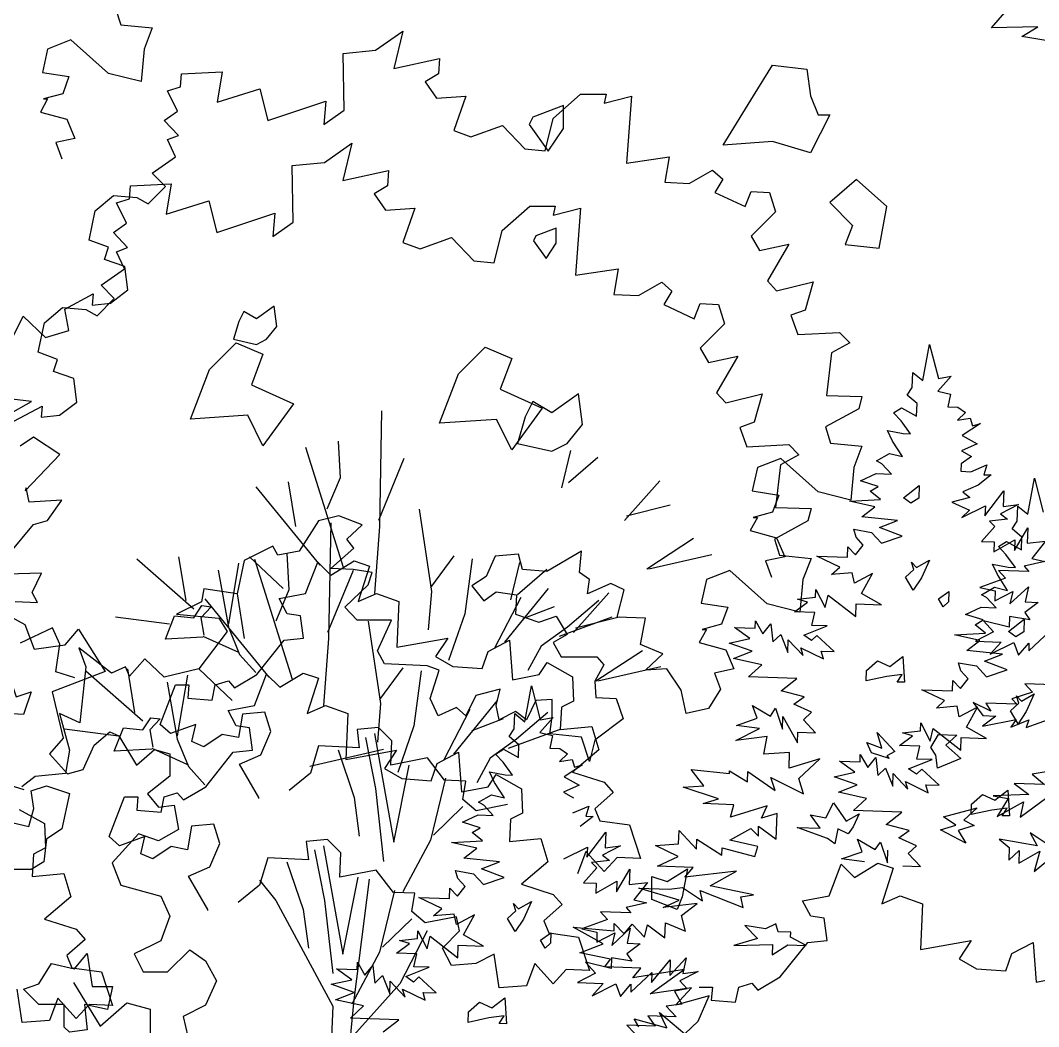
# Model space of a CAD drawing. Header units: inches. Extents: x -11 to 128, y 7 to 56.
# Drawn here: x 45.2483 to 45.723, y 22.844 to 23.3133 of the extents above; entities that cross this region are included whole.
import ezdxf

# ---------------------------------------------------------------- set-up
doc = ezdxf.new("R2010")
doc.units = ezdxf.units.IN
doc.header["$MEASUREMENT"] = 0
doc.layers.add('CAY', color=94, linetype='Continuous')
doc.layers.add('CAY-3', color=61, linetype='Continuous')
picture_1 = doc.add_image_def('image1.jpg', size_in_pixel=(1680, 1093))

# ---------------------------------------------------------------- blocks, each defined once
blk = doc.blocks.new('A$C76451831')
at = {"layer": 'CAY'}
for p, q in [((5943, 1269.4), (5949.7, 1306.8)), ((5949.7, 1306.8), (5958.9, 1271.5)), ((5931.9, 1262.1), (5932.4, 1277.9)), ((5932.4, 1277.9), (5943, 1269.4)), ((5926.6, 1254.1), (5931.9, 1262.1)), ((5936.7, 1245.6), (5926.6, 1254.1)), ((5912.4, 1236), (5920.7, 1241.1)), ((5920.7, 1241.1), (5936.3, 1232.4)), ((5936.3, 1232.4), (5936.7, 1245.6)), ((5920.2, 1227.6), (5912.4, 1236)), ((5930.2, 1214.1), (5920.2, 1227.6)), ((5192.6, 1187), (5205.3, 1219.7)), ((5205.3, 1219.7), (5219, 1206)), ((5219, 1206), (5243.2, 1220.8)), ((5243.2, 1220.8), (5259.1, 1215.5)), ((5906.3, 1217.6), (5922.5, 1214.3)), ((5911.3, 1206.6), (5906.3, 1217.6)), ((5259.1, 1215.5), (5247.5, 1178.6)), ((5921.6, 1190.3), (5911.3, 1206.6)), ((5922.5, 1214.3), (5930.2, 1214.1)), ((5165.2, 1181.8), (5192.6, 1187)), ((5247.5, 1178.6), (5266.4, 1187)), ((5266.4, 1187), (5289.7, 1178.6)), ((5894.8, 1185.8), (5908.2, 1193.5)), ((5900.1, 1182.9), (5894.8, 1185.8)), ((5908.2, 1193.5), (5921.6, 1190.3)), ((5173.6, 1165.9), (5165.2, 1181.8)), ((5289.7, 1178.6), (5287.5, 1131.1)), ((5910.1, 1172.2), (5900.1, 1182.9)), ((4880.4, 1166.1), (4901.2, 1154.7)), ((5187.3, 1163.8), (5173.6, 1165.9)), ((5190.5, 1140.6), (5187.3, 1163.8)), ((5878.2, 1165.1), (5894.3, 1172.7)), ((5896.6, 1159.5), (5878.2, 1165.1)), ((5894.3, 1172.7), (5910.1, 1172.2)), ((4901.2, 1154.7), (4910.7, 1129.1)), ((5888.2, 1154.3), (5896.6, 1159.5)), ((5898.8, 1145.8), (5888.2, 1154.3)), ((4942.9, 1133.8), (4956.7, 1149.9)), ((4956.7, 1149.9), (4984.6, 1105.9)), ((5866.6, 1144.2), (5898.8, 1145.8)), ((5893.1, 1138.3), (5866.6, 1144.2)), ((4910.7, 1129.1), (4942.9, 1133.8)), ((5142, 1102.7), (5170.5, 1138.5)), ((5170.5, 1138.5), (5190.5, 1140.6)), ((5287.5, 1131.1), (5340.3, 1140.6)), ((5340.3, 1140.6), (5327.6, 1121.6)), ((5382.5, 1126.9), (5404.6, 1138.5)), ((5404.6, 1138.5), (5407.8, 1097.4)), ((5879.6, 1127.9), (5893.1, 1138.3)), ((5327.6, 1121.6), (5345.5, 1111.1)), ((5376.1, 1109), (5382.5, 1126.9)), ((5916.6, 1123.9), (5879.6, 1127.9)), ((5897.8, 1116.8), (5916.6, 1123.9)), ((5345.5, 1111.1), (5376.1, 1109)), ((5435.2, 1102.7), (5443.6, 1115.3)), ((5443.6, 1115.3), (5470, 1100.6)), ((5871, 1115), (5889.4, 1111.7)), ((5873.4, 1106.8), (5871, 1115)), ((5889.4, 1111.7), (5899.9, 1100.4)), ((5921.5, 1107.8), (5897.8, 1116.8)), ((4984.6, 1105.9), (4929.6, 1084.7)), ((5118.8, 1089), (5142, 1102.7)), ((5407.8, 1097.4), (5435.2, 1102.7)), ((5470, 1100.6), (5471.1, 1075.2)), ((5880.8, 1098.4), (5873.4, 1106.8)), ((5899.9, 1100.4), (5921.5, 1107.8)), ((5057.6, 1092.1), (5071.3, 1092.1)), ((5071.3, 1092.1), (5070.3, 1078.4)), ((5095.6, 1076.3), (5098.8, 1092.1)), ((5098.8, 1092.1), (5112.5, 1096.3)), ((5112.5, 1096.3), (5118.8, 1089)), ((5420.6, 1053.6), (5427.3, 1091)), ((5427.3, 1091), (5436.5, 1055.8)), ((5864.5, 1085.8), (5864.9, 1096.7)), ((5864.9, 1096.7), (5872.8, 1088.2)), ((5872.8, 1088.2), (5880.8, 1098.4)), ((4929.6, 1084.7), (4941, 1036.7)), ((5856.5, 1075.7), (5832.8, 1086.9)), ((5832.8, 1086.9), (5864.5, 1085.8)), ((5070.3, 1078.4), (5095.6, 1076.3)), ((5458.4, 1068.9), (5457.3, 1045.7)), ((5471.1, 1075.2), (5458.4, 1068.9)), ((5848, 1067.8), (5856.5, 1075.7)), ((5869.4, 1069.8), (5848, 1067.8)), ((5871.7, 1058.8), (5869.4, 1069.8)), ((5890.7, 1069), (5871.7, 1058.8)), ((5879.1, 1048.1), (5890.7, 1069)), ((5409.5, 1046.3), (5410, 1062.2)), ((5410, 1062.2), (5420.6, 1053.6)), ((5449.8, 1058.1), (5436.1, 1042.7)), ((5436.5, 1055.8), (5449.8, 1058.1)), ((5268.6, 1047.8), (5246.4, 1045.7)), ((5282.3, 1034.1), (5268.6, 1047.8)), ((5457.3, 1045.7), (5490, 1048.9)), ((5490, 1048.9), (5497.4, 1024.6)), ((5831.4, 1044.3), (5831.6, 1052.5)), ((5831.6, 1052.5), (5841.4, 1033.6)), ((5900, 1036.5), (5879.1, 1048.1)), ((4941, 1036.7), (4926.8, 1020.6)), ((4973.2, 1029.6), (4989.3, 1043.4)), ((4989.3, 1043.4), (4998.7, 1039.1)), ((4998.7, 1039.1), (5017.2, 1008.8)), ((5246.4, 1045.7), (5248.5, 1026.7)), ((5404.2, 1038.3), (5409.5, 1046.3)), ((5414.3, 1029.8), (5404.2, 1038.3)), ((5436.1, 1042.7), (5449.1, 1039.5)), ((5449.1, 1039.5), (5446.4, 1026.4)), ((5809.5, 1029.2), (5823, 1039.2)), ((5812.7, 1042.3), (5831.4, 1044.3)), ((5823, 1039.2), (5812.7, 1042.3)), ((5841.4, 1033.6), (5844.6, 1046.6)), ((5844.6, 1046.6), (5873.3, 1024.3)), ((5873.3, 1024.3), (5873.7, 1037.4)), ((5873.7, 1037.4), (5900, 1036.5)), ((4961.8, 1004.1), (4973.2, 1029.6)), ((5206.3, 1028.8), (5197.9, 1000.4)), ((5248.5, 1026.7), (5206.3, 1028.8)), ((5281.2, 1008.8), (5282.3, 1034.1)), ((5413.9, 1016.7), (5414.3, 1029.8)), ((5446.4, 1026.4), (5456.8, 1026.1)), ((5456.8, 1026.1), (5464.8, 1020.4)), ((5830.8, 1028.5), (5809.5, 1029.2)), ((5827.6, 1015), (5830.8, 1028.5)), ((4926.8, 1020.6), (4945.3, 999.7)), ((5017.2, 1008.8), (5035.7, 1024.9)), ((5035.7, 1024.9), (5051.8, 1020.6)), ((5051.8, 1020.6), (5051.8, 997.4)), ((5273.8, 1025), (5197.2, 1007.3)), ((5319.2, 1016.2), (5281.2, 1008.8)), ((5337.1, 993), (5319.2, 1016.2)), ((5390, 1020.2), (5398.3, 1025.4)), ((5397.8, 1011.8), (5390, 1020.2)), ((5398.3, 1025.4), (5413.9, 1016.7)), ((5464.8, 1020.4), (5456.3, 1012.5)), ((5497.4, 1024.6), (5470, 1001.4)), ((5768.6, 1012.1), (5768.9, 1019.8)), ((5768.9, 1019.8), (5776.6, 1006.4)), ((5776.6, 1006.4), (5785.1, 1016.5)), ((5785.1, 1016.5), (5787.1, 997.8)), ((5407.8, 998.3), (5397.8, 1011.8)), ((5456.3, 1012.5), (5469.5, 1014.7)), ((5480.2, 1008.9), (5461.2, 996.5)), ((5469.5, 1014.7), (5472, 1006.5)), ((5472, 1006.5), (5480.2, 1008.9)), ((5747.3, 1012.8), (5768.6, 1012.1)), ((5763.2, 1001.4), (5747.3, 1012.8)), ((5787.1, 997.8), (5795.1, 1005.7)), ((5795.1, 1005.7), (5802.6, 986.9)), ((5819.1, 1004.9), (5843.5, 1014.5)), ((5827.1, 999.2), (5819.1, 1004.9)), ((5843.5, 1014.5), (5827.6, 1015)), ((4945.3, 999.7), (4961.8, 1004.1)), ((5051.8, 997.4), (5028.6, 978.9)), ((5197.9, 1000.4), (5175.7, 982.4)), ((5389, 990.8), (5383.9, 1001.9)), ((5383.9, 1001.9), (5400.1, 998.6)), ((5400.1, 998.6), (5407.8, 998.3)), ((5461.2, 996.5), (5476.8, 987.8)), ((5470, 1001.4), (5502.7, 990.9)), ((5741.8, 996.7), (5763.2, 1001.4)), ((5765.5, 988.2), (5741.8, 996.7)), ((5802.6, 986.9), (5803.1, 1000)), ((5803.1, 1000), (5818.4, 983.6)), ((5832.7, 1004.4), (5827.1, 999.2)), ((5850.7, 987.9), (5832.7, 1004.4)), ((5359.3, 991.9), (5337.1, 993)), ((5356.1, 972.9), (5359.3, 991.9)), ((5399.3, 974.6), (5389, 990.8)), ((5476.8, 987.8), (5460.6, 980.6)), ((5502.7, 990.9), (5512.2, 980.3)), ((5746.2, 980.7), (5765.5, 988.2)), ((5818.4, 983.6), (5815.9, 991.8)), ((5815.9, 991.8), (5839.5, 980.1)), ((5839.5, 980.1), (5837.1, 988.4)), ((5837.1, 988.4), (5850.7, 987.9)), ((5028.6, 978.9), (5040, 965.1)), ((5372.4, 970.1), (5385.8, 977.8)), ((5385.8, 977.8), (5399.3, 974.6)), ((5460.6, 980.6), (5470.9, 974.8)), ((5512.2, 980.3), (5493.2, 963.4)), ((5775.4, 974.2), (5746.2, 980.7)), ((5761.9, 961.5), (5775.4, 974.2)), ((5040, 965.1), (5056.1, 967.1)), ((5056.1, 967.1), (5060.8, 941.9)), ((5369.8, 961.3), (5356.1, 972.9)), ((5402.5, 967.7), (5369.8, 961.3)), ((5377.7, 967.2), (5372.4, 970.1)), ((5387.7, 956.4), (5377.7, 967.2)), ((5470.3, 959), (5486.9, 966.1)), ((5486.9, 966.1), (5483.8, 955.8)), ((5493.2, 963.4), (5498.5, 950.8)), ((5355.8, 949.4), (5371.9, 957)), ((5371.9, 957), (5387.7, 956.4)), ((5491.5, 955.5), (5478, 945.1)), ((5483.8, 955.8), (5491.5, 955.5)), ((5812.1, 959.8), (5761.9, 961.5)), ((5795.8, 947.2), (5812.1, 959.8)), ((5060.8, 941.9), (5040, 930.1)), ((5374.2, 943.7), (5355.8, 949.4)), ((5365.8, 938.6), (5374.2, 943.7)), ((5498.5, 950.8), (5529.1, 946.6)), ((5529.1, 946.6), (5540.7, 911.8)), ((5819.6, 940.9), (5795.8, 947.2)), ((5019.2, 937.2), (4991.7, 907.3)), ((5040, 930.1), (5019.2, 937.2)), ((5376.4, 930.1), (5365.8, 938.6)), ((5485, 913.1), (5504.5, 939.2)), ((5504.5, 939.2), (5503.9, 922.9)), ((5770.8, 918.6), (5765.8, 931.9)), ((5765.8, 931.9), (5784.4, 920.9)), ((5808.9, 933.2), (5819.6, 940.9)), ((5827.2, 924.8), (5808.9, 933.2)), ((5344.2, 928.5), (5376.4, 930.1)), ((5370.7, 922.5), (5344.2, 928.5)), ((5357.2, 912.1), (5370.7, 922.5)), ((5460.9, 911.2), (5485.4, 923.5)), ((5485.4, 923.5), (5485, 913.1)), ((5519.9, 925), (5501, 915.3)), ((5503.9, 922.9), (5519.9, 925)), ((5784.4, 920.9), (5789.7, 928.8)), ((5789.7, 928.8), (5797.1, 907.3)), ((5797.1, 907.3), (5797.6, 920.4)), ((5818.7, 916.9), (5827.2, 924.8)), ((5394.2, 908.1), (5357.2, 912.1)), ((5483.7, 919.1), (5475.3, 895.9)), ((5502.7, 898.1), (5483.7, 919.1)), ((5508.5, 909.6), (5489.8, 907.5)), ((5501, 915.3), (5508.5, 909.6)), ((5516.4, 912.8), (5502.7, 898.1)), ((5540.7, 911.8), (5516.4, 912.8)), ((5749.2, 911.2), (5770.8, 918.6)), ((5773.1, 908.1), (5749.2, 911.2)), ((5831.4, 903.4), (5818.7, 916.9)), ((4991.7, 907.3), (5000.7, 884.1)), ((5351, 891), (5348.6, 899.3)), ((5348.6, 899.3), (5367.1, 895.9)), ((5375.4, 901.1), (5394.2, 908.1)), ((5399.1, 892.1), (5375.4, 901.1)), ((5495.1, 901.9), (5481.4, 886.5)), ((5489.8, 907.5), (5495.1, 901.9)), ((5515.5, 877.1), (5529.5, 900.7)), ((5529.5, 900.7), (5528.9, 884.8)), ((5812.9, 904), (5831.4, 903.4)), ((5358.4, 882.6), (5351, 891)), ((5367.1, 895.9), (5377.5, 884.7)), ((5377.5, 884.7), (5399.1, 892.1)), ((5000.7, 884.1), (5042.4, 872.7)), ((5342.1, 870.1), (5342.5, 880.9)), ((5342.5, 880.9), (5350.4, 872.5)), ((5350.4, 872.5), (5358.4, 882.6)), ((5481.4, 886.5), (5494.5, 886)), ((5494.1, 875.6), (5515.9, 888)), ((5494.5, 886), (5494.1, 875.6)), ((5515.9, 888), (5515.5, 877.1)), ((5528.9, 884.8), (5548, 886.9)), ((5548, 886.9), (5533.8, 868.8)), ((5042.4, 872.7), (5051.8, 851.9)), ((5310.5, 871.2), (5342.1, 870.1)), ((5334.1, 859.9), (5310.5, 871.2)), ((5533.8, 868.8), (5547.3, 865.6)), ((5325.6, 852), (5334.1, 859.9)), ((5547.3, 865.6), (5525.8, 860.9)), ((5525.8, 860.9), (5530.6, 855.3)), ((5051.8, 851.9), (5042.4, 826.3)), ((5347, 854), (5325.6, 852)), ((5349.4, 843.1), (5347, 854)), ((5368.3, 853.3), (5349.4, 843.1)), ((5356.7, 832.4), (5368.3, 853.3)), ((5506.3, 848.5), (5479.7, 838.5)), ((5498.9, 856.4), (5506.3, 848.5)), ((5530.6, 855.3), (5498.9, 856.4)), ((5309, 828.6), (5309.3, 836.7)), ((5309.3, 836.7), (5319, 817.8)), ((5479.7, 838.5), (5495.4, 835.2)), ((5510.8, 821.5), (5530, 839.5)), ((5530, 839.5), (5526.8, 823.7)), ((5042.4, 826.3), (5033.3, 821.6)), ((5290.3, 826.5), (5309, 828.6)), ((5300.6, 823.4), (5290.3, 826.5)), ((5319, 817.8), (5322.2, 830.9)), ((5322.2, 830.9), (5350.9, 808.5)), ((5377.6, 820.8), (5356.7, 832.4)), ((5495.4, 835.2), (5495.1, 824.8)), ((5495.1, 824.8), (5514, 834.6)), ((5514, 834.6), (5510.8, 821.5)), ((5033.3, 821.6), (5014.8, 812.5)), ((5049.4, 794.1), (5072.6, 816.9)), ((5072.6, 816.9), (5088.7, 805.5)), ((5287.1, 813.5), (5300.6, 823.4)), ((5350.9, 808.5), (5351.3, 821.7)), ((5351.3, 821.7), (5377.6, 820.8)), ((5540.3, 823.2), (5526.4, 812.8)), ((5526.8, 823.7), (5540.3, 823.2)), ((5014.8, 812.5), (5023.9, 794.1)), ((5088.7, 805.5), (5100.1, 784.6)), ((5246.2, 796.3), (5246.5, 804)), ((5246.5, 804), (5254.2, 790.6)), ((5308.4, 812.7), (5287.1, 813.5)), ((5305.2, 799.3), (5308.4, 812.7)), ((5510, 797.5), (5483.5, 803.9)), ((5483.5, 803.9), (5494, 792.7)), ((5510.4, 808.4), (5510, 797.5)), ((5531.5, 805), (5510.4, 808.4)), ((5526.4, 812.8), (5531.5, 805)), ((5552.1, 782.9), (5571.5, 806.3)), ((5570.9, 790), (5587.9, 808.4)), ((5571.5, 806.3), (5570.9, 790)), ((5587.9, 808.4), (5584.6, 792.2)), ((5023.9, 794.1), (5049.4, 794.1)), ((5240.9, 785.6), (5224.9, 797.1)), ((5224.9, 797.1), (5246.2, 796.3)), ((5254.2, 790.6), (5262.7, 800.7)), ((5262.7, 800.7), (5264.7, 782.1)), ((5296.7, 789.1), (5321.1, 798.7)), ((5321.1, 798.7), (5305.2, 799.3)), ((5530.4, 772.8), (5552.4, 793.3)), ((5552.4, 793.3), (5552.1, 782.9)), ((5600.5, 794.4), (5581.6, 784.6)), ((5584.6, 792.2), (5600.5, 794.4)), ((4951.7, 782.9), (4979.4, 737.5)), ((5100.1, 784.6), (5088.7, 759.5)), ((5219.4, 781), (5240.9, 785.6)), ((5264.7, 782.1), (5272.7, 790)), ((5272.7, 790), (5280.2, 771.1)), ((5280.2, 771.1), (5280.7, 784.3)), ((5280.7, 784.3), (5296, 767.8)), ((5304.7, 783.4), (5296.7, 789.1)), ((5310.3, 788.7), (5304.7, 783.4)), ((5328.3, 772.2), (5310.3, 788.7)), ((5494, 792.7), (5475, 782.9)), ((5475, 782.9), (5501.7, 782)), ((5581.6, 784.6), (5589, 776.2)), ((5243.1, 772.4), (5219.4, 781)), ((5223.8, 764.9), (5243.1, 772.4)), ((5296, 767.8), (5293.5, 776.1)), ((5293.5, 776.1), (5317.1, 764.4)), ((5314.7, 772.6), (5328.3, 772.2)), ((5317.1, 764.4), (5314.7, 772.6)), ((5501.7, 782), (5490.4, 769.2)), ((5490.4, 769.2), (5514.9, 781.5)), ((5514.9, 781.5), (5519.8, 768.2)), ((5519.8, 768.2), (5530.7, 781)), ((5530.7, 781), (5530.4, 772.8)), ((5589, 776.2), (5575.8, 773.9)), ((5575.8, 773.9), (5583.5, 760.5)), ((4979.4, 737.5), (5007.1, 761.7)), ((5007.1, 761.7), (5031.3, 755.2)), ((5253, 758.5), (5223.8, 764.9)), ((5031.3, 755.2), (5031.3, 720.4)), ((5088.7, 759.5), (5065.6, 747.7)), ((5239.5, 745.8), (5253, 758.5)), ((5583.5, 760.5), (5567.1, 758.4)), ((5567.1, 758.4), (5577.6, 747.1)), ((5065.6, 747.7), (5070.3, 726.8)), ((5289.7, 744), (5239.5, 745.8)), ((5273.4, 731.5), (5289.7, 744)), ((5577.6, 747.1), (5548.1, 748.2)), ((5548.1, 748.2), (5555.9, 737.5)), ((5526.5, 738.5), (5534.4, 730.1)), ((5555.9, 737.5), (5526.5, 738.5)), ((5124.9, 59.8), (5138.6, 75.7)), ((5172.9, 60.9), (5124.9, 59.8)), ((5156.3, 51), (5172.9, 60.9)), ((5236, 37.4), (5156.3, 51))]:
    blk.add_line(p, q, dxfattribs=at)
for points in [[(4995.4, 1794.8), (5000.7, 1777.9), (5033.4, 1774.7), (5024.9, 1752.6), (5021.8, 1718.9), (4988, 1727.3), (4949, 1762.1), (4924.8, 1752.6), (4919.5, 1728.3), (4946.9, 1724.1), (4940.6, 1706.2), (4920.5, 1700.9), (4924.8, 1700.9), (4917.4, 1687.2), (4944.8, 1679.8), (4953.2, 1659.8), (4933.2, 1655.6), (4939.5, 1638.7)], [(4953.2, 1099.5), (4933.2, 1105.8), (4937.4, 1134.3), (4930, 1151.2), (4896.3, 1135.4)], [(4891, 1178.6), (4914.2, 1177.5), (4908.9, 1188.1), (4918.4, 1208.1), (4882.5, 1207.1)], [(4884.7, 1228.2), (4910, 1258.8), (4924.7, 1263), (4939.5, 1284.1), (4905.7, 1282), (4902.6, 1296.7), (4901.5, 1293.6), (4937.4, 1331.5), (4910, 1349.5), (4896.3, 1340)], [(4883.6, 1372.7), (4907.9, 1386.4), (4863.6, 1391.6)], [(4886.8, 1449.7), (4899.4, 1475), (4922.6, 1452.8), (4946.9, 1460.2), (4942.7, 1482.3), (4972.2, 1498.2), (4971.1, 1486.6), (4990.1, 1488.7), (5008, 1502.4), (5004.9, 1526.6), (4983.8, 1534), (4988, 1546.7), (4968, 1554.1), (4974.3, 1584.7), (4993.3, 1600.5), (5017.5, 1598.4), (5029.1, 1592), (5047.1, 1610), (5033.4, 1623.7), (5057.6, 1640.6), (5049.2, 1658.5), (5060.8, 1662.7), (5046, 1678.5), (5059.7, 1688), (5049.2, 1709.1), (5062.9, 1713.3), (5063.9, 1727), (5106.1, 1729.1), (5100.9, 1697.5), (5145.2, 1711.2), (5153.6, 1678.5), (5213.7, 1698.6), (5211.6, 1674.3), (5232.7, 1689.1), (5231.6, 1748.1), (5265.4, 1751.3), (5293.9, 1771.3), (5284.4, 1732.3), (5331.8, 1742.9), (5330.8, 1727), (5317.1, 1718.6), (5328.7, 1701.7), (5359.3, 1703.8), (5346.6, 1668), (5364.5, 1661.6), (5397.2, 1673.2), (5420.4, 1649), (5441.5, 1646.9), (5450, 1680.6), (5478.4, 1705.9), (5504.8, 1705.9), (5502.7, 1696.5), (5531.2, 1703.8), (5525.9, 1634.2), (5570.2, 1640.6), (5566, 1614.2), (5591.3, 1613.1), (5615.5, 1626.8), (5626.1, 1617.3), (5617.7, 1603.6), (5649.3, 1588.9), (5655.6, 1604.7), (5674.6, 1603.6), (5680.9, 1583.6), (5655.6, 1558.3), (5664.1, 1543.5), (5694.7, 1549.8), (5672.5, 1511.9), (5682, 1501.3), (5720, 1510.8), (5711.5, 1481.3), (5696.8, 1476), (5704.1, 1456), (5747.4, 1458.1), (5757.9, 1447.5), (5738.9, 1437), (5733.7, 1392.7), (5770.6, 1391.6), (5767.4, 1379), (5732.6, 1360), (5737.9, 1343.1), (5770.6, 1340), (5762.2, 1317.8), (5759, 1284.1), (5725.2, 1292.5), (5686.2, 1327.3), (5662, 1317.8), (5656.7, 1293.6), (5684.1, 1289.3), (5677.8, 1271.4), (5657.7, 1266.1), (5662, 1266.1), (5654.6, 1252.4), (5682, 1245), (5690.4, 1225), (5670.4, 1220.8), (5676.7, 1203.9)], [(530, 749.3), (509.9, 755.6)], [(519.4, 1132.1), (549, 1147.9), (547.9, 1136.3), (566.9, 1138.4), (584.8, 1152.1), (581.7, 1176.4), (560.6, 1183.8), (564.8, 1196.4), (544.7, 1203.8), (551.1, 1234.4), (570.1, 1250.2), (594.3, 1248.1), (605.9, 1241.8), (623.8, 1259.7), (610.1, 1273.4), (634.4, 1290.3), (625.9, 1308.2), (637.6, 1312.5), (622.8, 1328.3), (636.5, 1337.8), (625.9, 1358.9), (639.7, 1363.1), (640.7, 1376.8), (682.9, 1378.9), (677.6, 1347.3), (721.9, 1361), (730.4, 1328.3), (790.5, 1348.3), (788.4, 1324.1), (809.5, 1338.8), (808.4, 1397.9), (842.2, 1401.1), (870.6, 1421.1), (861.1, 1382.1), (908.6, 1392.6), (907.6, 1376.8), (893.8, 1368.4), (905.4, 1351.5), (936, 1353.6), (923.4, 1317.7), (941.3, 1311.4), (974, 1323), (997.2, 1298.7), (1018.3, 1296.6), (1026.7, 1330.4), (1055.2, 1355.7), (1081.6, 1355.7), (1079.5, 1346.2), (1107.9, 1353.6), (1102.7, 1284), (1147, 1290.3), (1142.7, 1263.9), (1168.1, 1262.9), (1192.3, 1276.6), (1202.9, 1267.1), (1194.4, 1253.4), (1226.1, 1238.6), (1232.4, 1254.5), (1251.4, 1253.4), (1257.7, 1233.4), (1232.4, 1208), (1240.8, 1193.3), (1271.4, 1199.6), (1249.3, 1161.6), (1258.8, 1151.1), (1296.7, 1160.6), (1288.3, 1131.1), (1273.5, 1125.8), (1280.9, 1105.7), (1324.2, 1107.9), (1334.7, 1097.3), (1315.7, 1086.8), (1310.4, 1042.5), (1347.4, 1041.4), (1344.2, 1028.7), (1309.4, 1009.8), (1314.7, 992.9), (1347.4, 989.7), (1338.9, 967.6), (1335.8, 933.8), (1302, 942.3), (1263, 977.1), (1238.7, 967.6), (1233.4, 943.3), (1260.9, 939.1), (1254.5, 921.2), (1234.5, 915.9), (1238.7, 915.9), (1231.3, 902.2), (1258.8, 894.8), (1267.2, 874.8), (1247.2, 870.5), (1253.5, 853.7)], [(5271.7, 1376.9), (5269.6, 1256.6), (5264.3, 1187)], [(5226.4, 1345.2), (5228.5, 1307.3), (5214.8, 1274.6)], [(5192.6, 1338.9), (5231.6, 1214.5)], [(5467.9, 1335.7), (5458.4, 1296.7)], [(5294.9, 1327.3), (5268.6, 1263)], [(5496.4, 1328.4), (5465.8, 1302)], [(5174.7, 1303.1), (5182.1, 1256.6)], [(5560.7, 1304.1), (5523.8, 1263)], [(5140.9, 1297.8), (5207.4, 1216.6)], [(5310.7, 1274.6), (5323.4, 1189.1), (5320.2, 1149.1)], [(5571.3, 1278.8), (5525.9, 1267.2)], [(5595.5, 1244), (5547, 1212.3)], [(5614.5, 1227.1), (5549.1, 1212.3)], [(5017.5, 1222.9), (5076.6, 1171.2)], [(5060.8, 1225), (5068.2, 1179.7)], [(5123, 1218.7), (5112.5, 1155.4)], [(5134.6, 1225), (5169.4, 1192.3)], [(5346.6, 1226.1), (5322.3, 1193.4)], [(5365.6, 1222.9), (5358.2, 1165.9), (5341.3, 1117.4)], [(1168.4, 502.9), (1163.7, 511.2), (1197.8, 501.9), (1190.2, 518), (1216.2, 495.8), (1230.2, 508.9), (1241.6, 535.3), (1206.8, 525.6), (1223.3, 543.6), (1180.5, 537.4), (1215.8, 562.4), (1162.5, 553.9), (1170.5, 564), (1133.4, 565.3), (1139.1, 573.3), (1107.2, 579.8), (1131.5, 589.4), (1100.4, 606.4), (1142.9, 602.6), (1143.1, 610.3), (1153.2, 599.5), (1161.7, 609.7), (1174.4, 596.1), (1177.5, 609.1), (1195.6, 595.3), (1196.2, 611.2), (1217.2, 602.3), (1212.8, 618.8), (1229.1, 631.3), (1194, 627.1), (1210.6, 634.7), (1168.4, 647.1), (1200.1, 646), (1213.8, 647.7), (1234.6, 633.9), (1232.3, 644.8), (1276.9, 627), (1274.6, 637.9), (1287.8, 640.2), (1242.8, 649.4), (1270.1, 664.8), (1216.4, 658.5), (1224.9, 668.7), (1187.8, 670), (1209.5, 680.1), (1185.8, 691.3), (1209.9, 693.2), (1210.4, 706.8), (1228.3, 687.6), (1228.7, 698), (1254.8, 681.2), (1255.1, 688.9), (1289.2, 680), (1292.3, 690.3), (1263.1, 696.8), (1284.8, 709.2), (1292.7, 701.2), (1293, 711.6), (1311.1, 697.8), (1312.1, 724.6), (1296, 719.7), (1301.9, 732.6), (1263.9, 720.8), (1267.1, 733.8), (1235.4, 734.9), (1251.4, 739.8), (1214.7, 752), (1236, 753.5), (1223, 770.3), (1262.8, 766.2), (1262.9, 768.9), (1281.5, 757.4), (1281.9, 768.2), (1310.2, 748.6), (1305.7, 761.9), (1339.5, 744.9), (1334.6, 760.9), (1356.7, 781.5), (1324.6, 771.7), (1325.2, 788), (1298.4, 786.2), (1301.7, 804.7), (1269.4, 800.4), (1293.9, 813.1), (1270, 816.2), (1291.5, 823.6), (1286.5, 837), (1305.2, 825.9), (1310.4, 833.9), (1317.9, 812.3), (1318.3, 825.4), (1333.2, 798.2), (1333.6, 809), (1352.2, 808.4), (1339.5, 822), (1347.9, 829.8), (1329.6, 838.2), (1340.3, 846), (1316.5, 852.2), (1332.8, 864.8), (1282.6, 866.6), (1296.2, 879.2), (1266.9, 885.7), (1286.2, 893.2), (1262.5, 901.7), (1284, 906.4), (1268.1, 917.8), (1289.3, 917.1), (1289.6, 924.8), (1297.3, 911.4), (1305.8, 921.5), (1307.9, 902.9), (1315.9, 910.7), (1323.4, 891.9), (1323.8, 905), (1339.1, 888.6), (1336.7, 896.9), (1360.3, 885.2), (1357.8, 893.4), (1371.4, 892.9), (1353.4, 909.4), (1347.8, 904.2), (1339.8, 909.9), (1364.2, 919.5), (1348.4, 920), (1351.5, 933.5), (1330.3, 934.3), (1343.8, 944.2), (1333.4, 947.3), (1352.1, 949.4), (1352.4, 957.5), (1362.1, 938.6), (1365.3, 951.6), (1394, 929.3), (1394.4, 942.4), (1420.7, 941.5), (1399.8, 953.1), (1411.4, 974), (1392.5, 963.8), (1390.1, 974.8), (1368.8, 972.8), (1377.2, 980.7), (1353.6, 991.9), (1385.3, 990.8), (1385.6, 1001.7), (1393.5, 993.3), (1401.6, 1003.4), (1394.2, 1011.8), (1391.7, 1020.1), (1410.2, 1016.7), (1420.7, 1005.5), (1442.2, 1012.9), (1418.5, 1021.8), (1437.3, 1028.9), (1400.3, 1032.9), (1413.8, 1043.3), (1387.3, 1049.2), (1419.5, 1050.8), (1409, 1059.4), (1417.3, 1064.5), (1398.9, 1070.1), (1415, 1077.7), (1430.9, 1077.2), (1420.8, 1088), (1415.5, 1090.9), (1428.9, 1098.6), (1442.4, 1095.4), (1432.1, 1111.6), (1427, 1122.6), (1443.2, 1119.4), (1450.9, 1119.1), (1441, 1132.6), (1433.1, 1141), (1441.4, 1146.2), (1457, 1137.5), (1457.5, 1150.6), (1447.3, 1159.1), (1452.6, 1167.1), (1453.1, 1182.9), (1463.7, 1174.4), (1470.5, 1211.8), (1479.7, 1176.6), (1492.9, 1178.8), (1479.2, 1163.4), (1492.2, 1160.3), (1489.5, 1147.2), (1499.9, 1146.8), (1507.9, 1141.1), (1499.4, 1133.3), (1512.7, 1135.5), (1515.1, 1127.3), (1523.3, 1129.7), (1504.3, 1117.2), (1519.9, 1108.5), (1503.8, 1101.4), (1514, 1095.6), (1503.3, 1087.8), (1503, 1080.1), (1513.4, 1079.7), (1530, 1086.9), (1526.9, 1076.5), (1534.6, 1076.3), (1521.1, 1065.9), (1505, 1058.7), (1512.5, 1053), (1493.8, 1048.2), (1512, 1039.9), (1504.1, 1032), (1528.5, 1044.3), (1528.1, 1033.9), (1547.6, 1060), (1547.1, 1043.7), (1563, 1045.8), (1544.1, 1036.1), (1551.6, 1030.3), (1532.9, 1028.3), (1538.2, 1022.7), (1524.5, 1007.3), (1537.6, 1006.8), (1537.3, 996.4), (1559, 1008.8), (1558.6, 997.9), (1572.6, 1021.5), (1572, 1005.6), (1591.1, 1007.7), (1576.9, 989.6), (1590.4, 986.4), (1568.9, 981.7), (1573.7, 976.1), (1542, 977.2), (1549.5, 969.2), (1522.8, 959.3), (1538.6, 956), (1538.2, 945.6), (1557.1, 955.4), (1554, 942.3), (1573.2, 960.2), (1569.9, 944.5), (1583.5, 944), (1569.5, 933.6), (1574.7, 925.7), (1553.5, 929.2), (1553.1, 918.3), (1526.6, 924.7), (1537.1, 913.4), (1518.2, 903.7), (1544.9, 902.7), (1533.5, 890), (1558, 902.3), (1563, 889), (1573.8, 901.7), (1573.5, 893.6), (1595.6, 914.1)], [(1599.1, 858.2), (1569.6, 859.3), (1577.5, 850.8), (1556, 843.9), (1561.2, 838.3), (1529.1, 839.4), (1534.2, 831), (1515.9, 839.8), (1525.9, 826.3), (1539.5, 825.9), (1525.5, 815.5), (1560.6, 822.4), (1554.9, 814.4), (1573.8, 821.9), (1570.8, 813.9), (1597.8, 823.8)], [(1604.1, 770.1), (1577.2, 765.6), (1590, 754.7), (1558.3, 755.8), (1573.8, 744.4), (1536.6, 743), (1552.3, 740.2), (1540.8, 721.6), (1568.1, 736.9), (1564.8, 720.7), (1592.2, 741.1)], [(1595.9, 690.6), (1575.1, 704.5), (1582.3, 691.1), (1542.7, 697.9), (1553.3, 689.4), (1552.8, 676.3), (1563.6, 686.3), (1563.1, 673.2), (1584.9, 685.6), (1579.1, 664.5), (1601.1, 682.3)], [(5101.9, 1211.3), (5112.5, 1152.2), (5124.1, 1123.8), (5140.9, 1104.8)], [(5444.7, 1192.3), (5399.3, 1136.4)], [(5086.1, 1141.7), (5047.1, 1139.6), (5056.6, 1163.8), (5076.6, 1161.7), (5085, 1174.4), (5094.5, 1173.3), (5084, 1161.7), (5087.2, 1143.8)], [(5416.2, 1182.8), (5388.8, 1130.1)], [(5497.4, 1179.7), (5464.7, 1152.2), (5437.3, 1132.2), (5423.6, 1106.9)], [(5451, 1173.3), (5418.3, 1160.7)], [(4995.4, 1162.8), (5051.3, 1155.4)], [(5456.3, 1142.7), (5511.1, 1162.8)], [(5086.1, 1142.7), (5123, 1125.9)], [(5144.1, 974), (5144.1, 975), (5124.1, 1009.8), (5146.2, 1019.3), (5156.8, 1043.6), (5150.4, 1063.6), (5127.2, 1061.5), (5123, 1037.3), (5106.1, 1040.4), (5087.2, 1027.8), (5074.5, 1033.1), (5078.7, 1051), (5052.3, 1041.5), (5041.8, 1051), (5057.6, 1092.1)], [(5254.8, 1037.3), (5265.4, 984.5), (5273.8, 908.6)], [(5264.3, 1041.5), (5284.4, 928.6), (5300.2, 1008.8)], [(1253.5, 853.7), (1240.8, 833.6), (1217.6, 828.4), (1212.4, 852.6), (1197.6, 874.8), (1175.4, 873.7), (1193.4, 890.6), (1170.2, 900.1), (1175.4, 927.5), (1145.9, 928.6), (1153.3, 957), (1139.6, 963.4), (1115.3, 952.8), (1117.4, 967.6), (1106.9, 975), (1109, 997.1), (1073.1, 976), (1047.8, 978.1), (1043.6, 993.9), (1019.3, 991.8), (1009.9, 970.7), (995.1, 961.2), (1007.7, 945.4), (1020.4, 954.9), (1041.5, 951.8), (1040.4, 931.7), (1064.7, 923.3), (1082.6, 929.6), (1094.2, 910.6), (1079.5, 902.2), (1087.9, 887.4), (1124.8, 887.4), (1132.2, 879), (1122.7, 862.1), (1123.8, 845.2), (1144.9, 844.2), (1152.2, 823.1), (1122.7, 800.9), (1117.4, 778.8), (1109, 804.1), (1076.3, 807.3), (1078.4, 825.2), (1078.4, 843.1), (1061.5, 842.1), (1052, 822), (1040.4, 830.5), (1023.6, 822), (1020.4, 836.8), (1024.6, 853.7), (999.3, 847.3), (988.8, 826.2), (979.3, 834.7), (960.3, 826.2), (951.8, 844.2), (961.3, 873.7), (948.7, 877.9), (904.4, 880), (897, 893.7), (911.8, 925.4), (875.9, 925.4), (863.3, 939.1), (887.5, 962.3), (891.7, 975), (871.7, 978.1), (848.5, 979.2), (872.7, 1000.3), (865.4, 1009.8), (881.2, 1024.5), (856.9, 1034), (835.8, 1028.7), (815.8, 997.1), (793.6, 992.9), (788.4, 1002.4), (758.8, 987.6), (751.5, 952.8), (716.7, 958.1), (714.5, 944.4), (688.2, 931.7), (732.5, 927.5), (740.9, 913.8), (711.4, 874.8), (675.5, 866.3), (655.5, 885.3), (639.7, 867.4), (635.4, 876.9), (620.7, 870.5), (586.9, 896.9), (594.3, 876.9), (588, 818.9), (566.9, 828.4), (577.4, 790.4), (573.2, 766.1), (541.6, 763), (527.9, 752.4)], [(848.5, 1026.6), (846.4, 906.4), (841.1, 836.8)], [(5226.4, 1024.6), (5243.2, 975), (5248.5, 935)], [(803.1, 995), (805.2, 957), (791.5, 924.3)], [(5338.2, 995.1), (5322.3, 930.7), (5293.9, 877)], [(769.4, 988.7), (808.4, 864.2)], [(1044.7, 985.5), (1035.2, 946.5)], [(871.7, 977.1), (845.3, 912.7)], [(1073.1, 978.1), (1042.6, 951.8)], [(5356.1, 965.6), (5325.5, 936)], [(751.5, 952.8), (758.8, 906.4)], [(1137.5, 953.9), (1100.6, 912.7)], [(1484.5, 939.3), (1479.8, 947.6), (1490.5, 955.4), (1490.1, 944.5), (1484.5, 939.3)], [(717.7, 947.5), (784.2, 866.3)], [(887.5, 924.3), (900.2, 838.9), (897, 798.8)], [(1148, 928.6), (1102.7, 917)], [(1172.3, 893.7), (1123.8, 862.1)], [(594.3, 872.7), (653.4, 821)], [(634.4, 741.9), (648.1, 741.9), (647, 728.2), (672.4, 726.1), (675.5, 741.9), (689.2, 746.1), (695.6, 738.7), (718.8, 752.4), (747.2, 788.3), (767.3, 790.4), (764.1, 813.6), (750.4, 815.7), (742, 831.5), (769.4, 836.8), (782, 869.5), (795.8, 855.8), (820, 870.5), (835.8, 865.3), (824.2, 828.4), (843.2, 836.8), (866.4, 828.4), (864.3, 780.9), (917, 790.4), (904.4, 771.4), (922.3, 760.9), (952.9, 758.7), (959.2, 776.7), (981.4, 788.3), (984.5, 747.1), (1012, 752.4), (1020.4, 765.1), (1046.8, 750.3), (1047.8, 725), (1035.2, 718.7), (1034.1, 695.5), (1066.8, 698.6), (1074.2, 674.4), (1046.8, 651.2), (1079.5, 640.6), (1089, 630.1), (1070, 613.2), (1075.2, 600.5), (1105.8, 596.3), (1117.4, 561.5), (1093.2, 562.6), (1079.5, 547.8), (1060.5, 568.9), (1052, 545.7), (1023.6, 543.6), (1018.3, 578.4), (999.3, 568.9), (974, 566.8), (964.5, 584.7), (982.4, 602.7), (979.3, 617.4), (946.6, 611.1), (932.9, 622.7), (936, 641.7), (913.9, 642.7), (895.9, 665.9), (858, 658.6), (859, 683.9), (845.3, 697.6), (823.2, 695.5), (825.3, 676.5), (783.1, 678.6), (774.7, 650.1), (752.5, 632.2)], [(637.6, 874.8), (644.9, 829.4)], [(699.8, 868.4), (689.2, 805.2)], [(711.4, 874.8), (746.2, 842.1)], [(923.4, 875.8), (899.1, 843.1)], [(942.4, 872.7), (935, 815.7), (918.1, 767.2)], [(1191.3, 876.9), (1125.9, 862.1)], [(678.7, 861.1), (689.2, 802), (700.8, 773.5), (717.7, 754.5)], [(1021.5, 842.1), (976.1, 786.2)], [(993, 832.6), (965.6, 779.8)], [(1074.2, 829.4), (1041.5, 802), (1014.1, 782), (1000.4, 756.6)], [(5441.4, 818.5), (5436.7, 826.9), (5447.4, 834.6), (5447, 823.8), (5441.4, 818.5)], [(662.9, 791.4), (623.8, 789.3), (633.3, 813.6), (653.4, 811.5), (661.8, 824.1), (671.3, 823.1), (660.8, 811.5), (663.9, 793.6)], [(1027.8, 823.1), (995.1, 810.4)], [(572.2, 812.5), (628.1, 805.2)], [(1033.1, 792.5), (1087.9, 812.5)], [(662.9, 792.5), (699.8, 775.6)], [(720.9, 623.7), (720.9, 624.8), (700.8, 659.6), (723, 669.1), (733.5, 693.4), (727.2, 713.4), (704, 711.3), (699.8, 687), (682.9, 690.2), (663.9, 677.5), (651.3, 682.8), (655.5, 700.7), (629.1, 691.2), (618.6, 700.7), (634.4, 741.9)], [(841.1, 691.2), (861.1, 578.4), (877, 658.6)], [(831.6, 687), (842.2, 634.3), (850.6, 558.4)], [(803.1, 674.4), (820, 624.8), (825.3, 584.7)], [(888.6, 656.4), (872.7, 530.9), (866.4, 466.6), (861.1, 337.9), (856.9, 208.2), (854.8, 166), (859, 143.9)], [(774.7, 655.4), (791.5, 634.3), (850.6, 524.6), (847.4, 444.5), (842.2, 343.2), (836.9, 219.8), (831.6, 177.6), (821.1, 141.8)], [(914.9, 644.8), (899.1, 580.5), (870.6, 526.7)], [(932.9, 615.3), (902.3, 585.8)], [(948.7, 602.7), (920.2, 547.8), (869.6, 490.9)]]:
    blk.add_lwpolyline(points, dxfattribs=at)
for points in [[(5431.9, 1558.7), (5429.3, 1553.4), (5442.5, 1535), (5453, 1550.8), (5453, 1566.7)], [(1287.7, 1470.3), (1307.5, 1502), (1343.1, 1498), (1347, 1470.3), (1355, 1450.5), (1366.8, 1450.5), (1347, 1410.9), (1307.5, 1422.8), (1256, 1418.8)], [(5162.8, 1464.3), (5160.2, 1485.4), (5141.7, 1472.2), (5128.5, 1480.1), (5123.3, 1469.6), (5118, 1451.1), (5141.7, 1445.8), (5152.3, 1451.1)], [(1058.5, 1448.2), (1054.5, 1440.3), (1074.3, 1412.6), (1090.2, 1436.3), (1090.2, 1460.1)], [(5351.5, 1415.3), (5379.2, 1443), (5406.9, 1431.1), (5395, 1399.4), (5438.6, 1379.6), (5406.9, 1336.1), (5391, 1367.8), (5331.7, 1363.8)], [(1418.3, 1311.9), (1426.2, 1355.4), (1394.5, 1383.2), (1366.8, 1359.4), (1390.6, 1335.6), (1382.7, 1315.8)], [(722.8, 1185.8), (750.5, 1213.5), (778.2, 1201.7), (766.3, 1170), (809.9, 1150.2), (778.2, 1106.6), (762.4, 1138.3), (703, 1134.3)], [(1109.9, 1128.8), (1106, 1160.5), (1078.3, 1140.7), (1058.5, 1152.6), (1050.5, 1136.7), (1042.6, 1109), (1078.3, 1101.1), (1094.1, 1109)], [(5922.9, 1147.7), (5939.2, 1160.3), (5938.7, 1147.1), (5930.4, 1142)], [(4862.9, 1119.3), (4873.5, 1124.6), (4873.5, 1103.5), (4884.1, 1103.5), (4892, 1079.7), (4907.8, 1085), (4899.9, 1061.2), (4857.7, 1063.9), (4849.7, 1055.9), (4841.8, 1095.6), (4849.7, 1095.6)], [(5925, 1065.1), (5933.4, 1073), (5931, 1080.8), (5936.2, 1075.1), (5949.6, 1082.8), (5941.3, 1064.5), (5932.7, 1051.7)], [(1443.6, 1052.7), (1459.9, 1065.3), (1459.5, 1052.2), (1451.1, 1047)], [(1445.7, 970.1), (1454.1, 978), (1451.7, 985.8), (1456.9, 980.2), (1470.4, 987.9), (1462, 969.6), (1453.4, 956.7)], [(4865.6, 929.2), (4870.9, 953), (4905.2, 945.1), (4910.4, 963.5), (4907.8, 982), (4923.6, 987.3), (4947.4, 979.4), (4939.5, 942.4), (4923.6, 931.9), (4921, 908.1), (4907.8, 900.2), (4873.5, 900.2)], [(5923.9, 955.9), (5916.2, 956.2), (5921.4, 964.1), (5905.5, 962), (5884.1, 957.3), (5884.4, 968.1), (5895.7, 978.2), (5908.6, 972.3), (5922.1, 982.7)], [(5552.4, 869.2), (5552.4, 892.9), (5568.2, 887.7), (5589.3, 900.9), (5584, 871.8), (5578.8, 858.6)], [(1444.6, 860.9), (1436.9, 861.2), (1442.2, 869.2), (1426.3, 867), (1404.8, 862.3), (1405.2, 873.2), (1416.4, 883.2), (1429.3, 877.3), (1442.8, 887.7)], [(5402.6, 849.4), (5411, 857.2), (5408.6, 865), (5413.8, 859.4), (5427.2, 867.1), (5418.9, 848.8), (5410.3, 835.9)], [(1428.7, 781.7), (1410.3, 787.8), (1405.3, 798.4), (1420.9, 792.4), (1416.1, 808.9), (1434.4, 789.2), (1426.1, 784.5)], [(1476.9, 785.4), (1471.7, 793.3), (1479.9, 806.6), (1498.9, 806), (1487.6, 795.5), (1503, 781.8), (1478.7, 771.8)], [(4915.7, 781.4), (4928.9, 802.5), (4952.7, 797.2), (4965.9, 813), (4971.2, 778.7), (4992.3, 778.7), (4987, 755), (4963.2, 760.2), (4965.9, 733.8), (4947.4, 731.2), (4942.1, 736.5), (4942.1, 760.2), (4915.7, 760.2), (4899.9, 776.1)], [(5401.5, 740.1), (5393.8, 740.4), (5399.1, 748.4), (5383.1, 746.2), (5361.7, 741.5), (5362, 752.4), (5373.3, 762.4), (5386.2, 756.5), (5399.7, 766.9)], [(1364.6, 698.7), (1332.9, 710.2), (1356.9, 709.4), (1346.9, 723.3), (1362.7, 720.1), (1370.9, 735.6), (1383.8, 716.6), (1397.3, 724.3), (1391.3, 710.9), (1386.1, 703.4), (1375.4, 708.7), (1372.1, 693)], [(1485.1, 721.2), (1519.8, 730.4), (1506.2, 717.8), (1516.9, 712), (1500.4, 707.1), (1508.1, 693.7), (1481.9, 707.7), (1497.9, 712.6)], [(1313.2, 601.7), (1310.8, 609.9), (1300.2, 604.8), (1278.6, 608.3), (1291.7, 594.7), (1267.4, 587.4), (1307.3, 588.7), (1306.9, 577.9), (1323.2, 588.2), (1342.2, 587.5), (1326.2, 596.2), (1326.3, 601.2)]]:
    blk.add_lwpolyline(points, close=True, dxfattribs=at)
at = {"layer": 'CAY-3'}
for points in [[(5601.5, 778.1), (5615.2, 778.1), (5614.1, 764.4), (5639.4, 762.3), (5642.6, 778.1), (5656.3, 782.3), (5662.6, 774.9), (5685.8, 788.7), (5714.3, 824.5), (5734.4, 826.6), (5731.2, 849.8), (5717.5, 851.9), (5709, 867.8), (5736.5, 873), (5749.1, 905.7), (5762.8, 892), (5787.1, 906.8), (5802.9, 901.5), (5791.3, 864.6), (5810.3, 873), (5833.5, 864.6), (5831.4, 817.1), (5884.1, 826.6), (5871.5, 807.6), (5889.4, 797.1), (5920, 795), (5926.3, 812.9), (5948.5, 824.5), (5951.6, 783.4), (5979, 788.7)], [(524.9, 728.8), (551.3, 714.1), (552.3, 688.8), (539.7, 682.4), (538.6, 659.2), (571.3, 662.4), (578.7, 638.1), (551.3, 614.9), (584, 604.4), (593.5, 593.8), (574.5, 577), (579.7, 564.3), (610.3, 560.1), (621.9, 525.3), (597.7, 526.3), (584, 511.6), (565, 532.7), (556.5, 509.5), (528.1, 507.4), (522.8, 542.2)]]:
    blk.add_lwpolyline(points, dxfattribs=at)

msp = doc.modelspace()

# ---------------------------------------------------------------- block references
at = {"layer": 'CAY', "xscale": 0.0004489089019145984, "yscale": 0.0004489089019145984, "zscale": 0.0004489089019145984}
for p in [(43.40051, 23.28293), (45.01204, 22.6181), (43.05018, 22.51313)]:
    msp.add_blockref('A$C76451831', p, dxfattribs=at)

# ---------------------------------------------------------------- pictures from other files: only their frames are drawn
image = msp.add_image(picture_1, insert=(12.49661, 7.37723), size_in_units=(74.4025, 48.40591))
image.dxf.flags = 6

doc.saveas('drawing.dxf')
